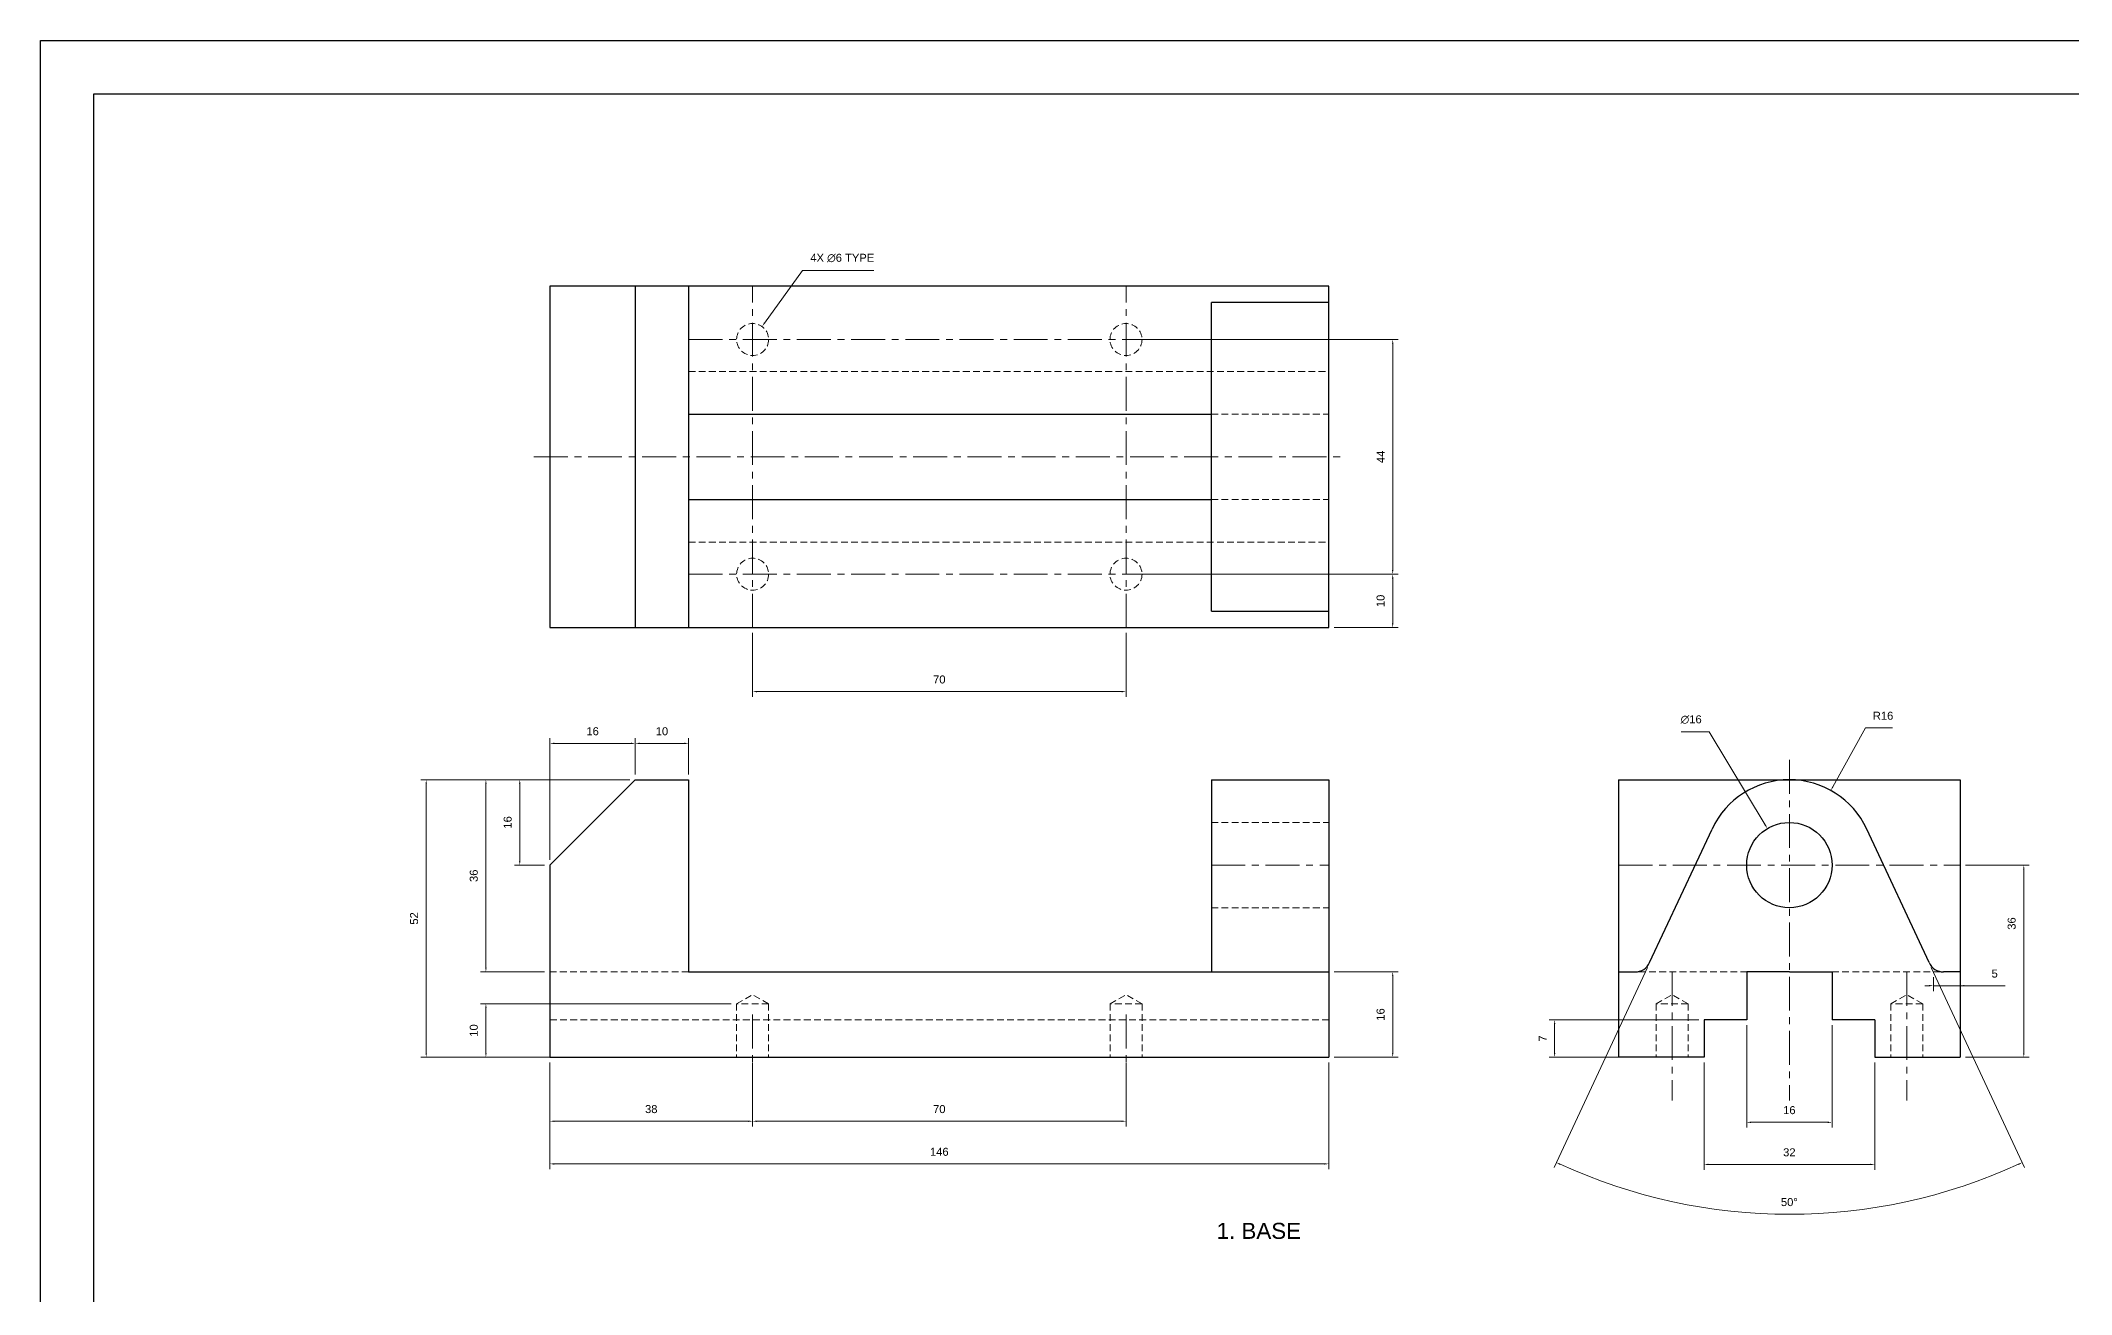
# Model space of a CAD drawing. Header units: millimetres. Extents: x -168 to 552, y -392 to 78.
# Drawn here: x -168.5 to 212.2, y -157 to 78 of the extents above; entities that cross this region are included whole.
import ezdxf

# ---------------------------------------------------------------- set-up
doc = ezdxf.new("R2010")
doc.units = ezdxf.units.MM
doc.linetypes.add('CENTER', pattern=[50.8, 31.75, -6.35, 6.35, -6.35])
doc.linetypes.add('HIDDEN', pattern=[9.525, 6.35, -3.175])
for name, color, linetype, lineweight in [('centerline', 1, 'CENTER', 15), ('dimension line', 3, 'Continuous', 15), ('hidden line', 4, 'HIDDEN', 15)]:
    doc.layers.add(name, color=color, linetype=linetype, lineweight=lineweight)
doc.layers.add('TEXT', color=254, linetype='Continuous')
doc.styles.get("Standard").update_dxf_attribs({"font": 'arial.ttf'})
doc.dimstyles.new('AM_ISO$0', dxfattribs={"dimtxt": 1.5, "dimasz": 0.8, "dimexe": 1, "dimexo": 1, "dimgap": 1.5, "dimtad": 1, "dimtoh": 1, "dimdec": 3, "dimdsep": 46, "dimtxsty": 'Standard', "dimcen": 0, "dimclrd": 256, "dimclre": 256, "dimclrt": 256, "dimadec": 0, "dimazin": 2, "dimtp": 0.1, "dimtm": 0.1, "dimtfac": 0.71, "dimtdec": 3, "dimtmove": 0, "dimatfit": 3, "dimfxl": 1, "dimtfill": 1, "dimlwd": -1, "dimlwe": -1, "dimarcsym": 1})
doc.dimstyles.new('AM_ISO$2', dxfattribs={"dimtxt": 1.5, "dimasz": 0.8, "dimexe": 1, "dimexo": 1, "dimgap": 1.5, "dimtad": 1, "dimtoh": 1, "dimdec": 3, "dimdsep": 46, "dimtxsty": 'Standard', "dimcen": 0, "dimclrd": 256, "dimclre": 256, "dimclrt": 256, "dimadec": 0, "dimazin": 2, "dimtp": 0.1, "dimtm": 0.1, "dimtfac": 0.71, "dimtdec": 3, "dimtmove": 0, "dimatfit": 3, "dimfxl": 1, "dimtfill": 1, "dimlwd": -1, "dimlwe": -1, "dimarcsym": 1})
doc.dimstyles.new('AM_ISO$3', dxfattribs={"dimtxt": 1.5, "dimasz": 0.8, "dimexe": 1, "dimexo": 1, "dimgap": 1.5, "dimtad": 1, "dimtoh": 1, "dimdec": 3, "dimdsep": 46, "dimtxsty": 'Standard', "dimcen": 0, "dimclrd": 256, "dimclre": 256, "dimclrt": 256, "dimadec": 0, "dimazin": 2, "dimtp": 0.1, "dimtm": 0.1, "dimtfac": 0.71, "dimtdec": 3, "dimtofl": 0, "dimtmove": 0, "dimatfit": 0, "dimfxl": 1, "dimtfill": 1, "dimlwd": -1, "dimlwe": -1, "dimarcsym": 1})
doc.dimstyles.new('AM_ISO$4', dxfattribs={"dimtxt": 1.5, "dimasz": 0.8, "dimexe": 1, "dimexo": 1, "dimgap": 1.5, "dimtad": 1, "dimtoh": 1, "dimdec": 3, "dimdsep": 46, "dimtxsty": 'Standard', "dimcen": 0, "dimclrd": 256, "dimclre": 256, "dimclrt": 256, "dimadec": 0, "dimazin": 2, "dimtp": 0.1, "dimtm": 0.1, "dimtfac": 0.71, "dimtdec": 3, "dimtofl": 0, "dimtmove": 0, "dimatfit": 0, "dimfxl": 1, "dimtfill": 1, "dimlwd": -1, "dimlwe": -1, "dimarcsym": 1})

# ---------------------------------------------------------------- blocks, each defined once
blk = doc.blocks.new('*D3')
at = {"layer": 'Defpoints', "color": 0, "transparency": 16777216}
for p in [(-73, -112.52), (73, -112.52), (73, -132.52)]:
    blk.add_point(p, dxfattribs=at)
at = {"layer": 'dimension line', "transparency": 16777216}
for p, q in [((-73, -113.52), (-73, -133.52)), ((73, -113.52), (73, -133.52)), ((-72.2, -132.52), (72.2, -132.52))]:
    blk.add_line(p, q, dxfattribs=at)
for points in [[(-72.2, -132.39), (-72.2, -132.66), (-73, -132.52)], [(72.2, -132.39), (72.2, -132.66), (73, -132.52)]]:
    blk.add_solid(points, dxfattribs=at)
at = {"layer": 'dimension line', "transparency": 16777216, "insert": (0, -130.26), "char_height": 1.5, "attachment_point": 5, "bg_fill": 3, "box_fill_scale": 1.1, "bg_fill_color": 256, "bg_fill_true_color": 13158600, "bg_fill_transparency": 0}
blk.add_mtext('146', dxfattribs=at)
blk = doc.blocks.new('*D4')
at = {"layer": 'Defpoints', "color": 0, "transparency": 16777216}
for p in [(-73, -112.52), (-35, -112.52), (-35, -124.52)]:
    blk.add_point(p, dxfattribs=at)
at = {"layer": 'dimension line', "transparency": 16777216}
for p, q in [((-73, -113.52), (-73, -125.52)), ((-35, -113.52), (-35, -125.52)), ((-72.2, -124.52), (-35.8, -124.52))]:
    blk.add_line(p, q, dxfattribs=at)
for points in [[(-72.2, -124.39), (-72.2, -124.66), (-73, -124.52)], [(-35.8, -124.39), (-35.8, -124.66), (-35, -124.52)]]:
    blk.add_solid(points, dxfattribs=at)
at = {"layer": 'dimension line', "transparency": 16777216, "insert": (-54, -122.26), "char_height": 1.5, "attachment_point": 5, "bg_fill": 3, "box_fill_scale": 1.1, "bg_fill_color": 256, "bg_fill_true_color": 13158600, "bg_fill_transparency": 0}
blk.add_mtext('38', dxfattribs=at)
blk = doc.blocks.new('*D5')
at = {"layer": 'Defpoints', "color": 0, "transparency": 16777216}
for p in [(-35, -112.52), (35, -112.52), (35, -124.52)]:
    blk.add_point(p, dxfattribs=at)
at = {"layer": 'dimension line', "transparency": 16777216}
for p, q in [((-35, -113.52), (-35, -125.52)), ((35, -113.52), (35, -125.52)), ((-34.2, -124.52), (34.2, -124.52))]:
    blk.add_line(p, q, dxfattribs=at)
for points in [[(-34.2, -124.39), (-34.2, -124.66), (-35, -124.52)], [(34.2, -124.39), (34.2, -124.66), (35, -124.52)]]:
    blk.add_solid(points, dxfattribs=at)
at = {"layer": 'dimension line', "transparency": 16777216, "insert": (0, -122.26), "char_height": 1.5, "attachment_point": 5, "bg_fill": 3, "box_fill_scale": 1.1, "bg_fill_color": 256, "bg_fill_true_color": 13158600, "bg_fill_transparency": 0}
blk.add_mtext('70', dxfattribs=at)
blk = doc.blocks.new('*D6')
at = {"layer": 'Defpoints', "color": 0, "transparency": 16777216}
for p in [(-96.2, -60.52), (-57, -60.52), (-73, -112.52)]:
    blk.add_point(p, dxfattribs=at)
at = {"layer": 'dimension line', "transparency": 16777216}
for p, q in [((-58, -60.52), (-97.2, -60.52)), ((-96.2, -111.72), (-96.2, -61.32)), ((-74, -112.52), (-97.2, -112.52))]:
    blk.add_line(p, q, dxfattribs=at)
for points in [[(-96.33, -61.32), (-96.06, -61.32), (-96.2, -60.52)], [(-96.33, -111.72), (-96.06, -111.72), (-96.2, -112.52)]]:
    blk.add_solid(points, dxfattribs=at)
at = {"layer": 'dimension line', "transparency": 16777216, "insert": (-98.46, -86.52), "char_height": 1.5, "attachment_point": 5, "rotation": 90, "bg_fill": 3, "box_fill_scale": 1.1, "bg_fill_color": 256, "bg_fill_true_color": 13158600, "bg_fill_transparency": 0}
blk.add_mtext('52', dxfattribs=at)
blk = doc.blocks.new('*D7')
at = {"layer": 'Defpoints', "color": 0, "transparency": 16777216}
for p in [(-57, -60.52), (-78.65, -76.52), (-73, -76.52)]:
    blk.add_point(p, dxfattribs=at)
at = {"layer": 'dimension line', "transparency": 16777216}
for p, q in [((-58, -60.52), (-79.65, -60.52)), ((-78.65, -61.32), (-78.65, -75.72)), ((-74, -76.52), (-79.65, -76.52))]:
    blk.add_line(p, q, dxfattribs=at)
for points in [[(-78.79, -61.32), (-78.52, -61.32), (-78.65, -60.52)], [(-78.79, -75.72), (-78.52, -75.72), (-78.65, -76.52)]]:
    blk.add_solid(points, dxfattribs=at)
at = {"layer": 'dimension line', "transparency": 16777216, "insert": (-80.92, -68.52), "char_height": 1.5, "attachment_point": 5, "rotation": 90, "bg_fill": 3, "box_fill_scale": 1.1, "bg_fill_color": 256, "bg_fill_true_color": 13158600, "bg_fill_transparency": 0}
blk.add_mtext('16', dxfattribs=at)
blk = doc.blocks.new('*D8')
at = {"layer": 'Defpoints', "color": 0, "transparency": 16777216}
for p in [(-57, -60.52), (-85, -96.52), (-73, -96.52)]:
    blk.add_point(p, dxfattribs=at)
at = {"layer": 'dimension line', "transparency": 16777216}
for p, q in [((-58, -60.52), (-86, -60.52)), ((-85, -61.32), (-85, -95.72)), ((-74, -96.52), (-86, -96.52))]:
    blk.add_line(p, q, dxfattribs=at)
for points in [[(-85.13, -61.32), (-84.87, -61.32), (-85, -60.52)], [(-85.13, -95.72), (-84.87, -95.72), (-85, -96.52)]]:
    blk.add_solid(points, dxfattribs=at)
at = {"layer": 'dimension line', "transparency": 16777216, "insert": (-87.27, -78.52), "char_height": 1.5, "attachment_point": 5, "rotation": 90, "bg_fill": 3, "box_fill_scale": 1.1, "bg_fill_color": 256, "bg_fill_true_color": 13158600, "bg_fill_transparency": 0}
blk.add_mtext('36', dxfattribs=at)
blk = doc.blocks.new('*D9')
at = {"layer": 'Defpoints', "color": 0, "transparency": 16777216}
for p in [(-57, -53.7), (-57, -60.52), (-73, -76.52)]:
    blk.add_point(p, dxfattribs=at)
at = {"layer": 'dimension line', "transparency": 16777216}
for p, q in [((-73, -75.52), (-73, -52.7)), ((-57, -59.52), (-57, -52.7)), ((-72.2, -53.7), (-57.8, -53.7))]:
    blk.add_line(p, q, dxfattribs=at)
for points in [[(-72.2, -53.57), (-72.2, -53.84), (-73, -53.7)], [(-57.8, -53.57), (-57.8, -53.84), (-57, -53.7)]]:
    blk.add_solid(points, dxfattribs=at)
at = {"layer": 'dimension line', "transparency": 16777216, "insert": (-65, -51.44), "char_height": 1.5, "attachment_point": 5, "bg_fill": 3, "box_fill_scale": 1.1, "bg_fill_color": 256, "bg_fill_true_color": 13158600, "bg_fill_transparency": 0}
blk.add_mtext('16', dxfattribs=at)
blk = doc.blocks.new('*D11')
at = {"layer": 'Defpoints', "color": 0, "transparency": 16777216}
for p in [(-57, -53.7), (-57, -60.52), (-47, -60.52)]:
    blk.add_point(p, dxfattribs=at)
at = {"layer": 'dimension line', "transparency": 16777216}
for p, q in [((-57, -59.52), (-57, -52.7)), ((-47, -59.52), (-47, -52.7)), ((-47.8, -53.7), (-56.2, -53.7))]:
    blk.add_line(p, q, dxfattribs=at)
for points in [[(-56.2, -53.57), (-56.2, -53.84), (-57, -53.7)], [(-47.8, -53.57), (-47.8, -53.84), (-47, -53.7)]]:
    blk.add_solid(points, dxfattribs=at)
at = {"layer": 'dimension line', "transparency": 16777216, "insert": (-52, -51.44), "char_height": 1.5, "attachment_point": 5, "bg_fill": 3, "box_fill_scale": 1.1, "bg_fill_color": 256, "bg_fill_true_color": 13158600, "bg_fill_transparency": 0}
blk.add_mtext('10', dxfattribs=at)
blk = doc.blocks.new('*D12')
at = {"layer": 'Defpoints', "color": 0, "transparency": 16777216}
for p in [(-35, -32), (35, -32), (35, -44)]:
    blk.add_point(p, dxfattribs=at)
at = {"layer": 'dimension line', "transparency": 16777216}
for p, q in [((-35, -33), (-35, -45)), ((35, -33), (35, -45)), ((-34.2, -44), (34.2, -44))]:
    blk.add_line(p, q, dxfattribs=at)
for points in [[(-34.2, -43.87), (-34.2, -44.13), (-35, -44)], [(34.2, -43.87), (34.2, -44.13), (35, -44)]]:
    blk.add_solid(points, dxfattribs=at)
at = {"layer": 'dimension line', "transparency": 16777216, "insert": (0, -41.73), "char_height": 1.5, "attachment_point": 5, "bg_fill": 3, "box_fill_scale": 1.1, "bg_fill_color": 256, "bg_fill_true_color": 13158600, "bg_fill_transparency": 0}
blk.add_mtext('70', dxfattribs=at)
blk = doc.blocks.new('*D13')
at = {"layer": 'Defpoints', "color": 0, "transparency": 16777216}
for p in [(143.36, -112.52), (175.36, -112.52), (175.36, -132.62)]:
    blk.add_point(p, dxfattribs=at)
at = {"layer": 'dimension line', "transparency": 16777216}
for p, q in [((143.36, -113.52), (143.36, -133.62)), ((175.36, -113.52), (175.36, -133.62)), ((144.16, -132.62), (174.56, -132.62))]:
    blk.add_line(p, q, dxfattribs=at)
for points in [[(144.16, -132.49), (144.16, -132.76), (143.36, -132.62)], [(174.56, -132.49), (174.56, -132.76), (175.36, -132.62)]]:
    blk.add_solid(points, dxfattribs=at)
at = {"layer": 'dimension line', "transparency": 16777216, "insert": (159.36, -130.36), "char_height": 1.5, "attachment_point": 5, "bg_fill": 3, "box_fill_scale": 1.1, "bg_fill_color": 256, "bg_fill_true_color": 13158600, "bg_fill_transparency": 0}
blk.add_mtext('32', dxfattribs=at)
blk = doc.blocks.new('*D14')
at = {"layer": 'Defpoints', "color": 0, "transparency": 16777216}
for p in [(151.36, -105.52), (167.36, -105.52), (167.36, -124.73)]:
    blk.add_point(p, dxfattribs=at)
at = {"layer": 'dimension line', "transparency": 16777216}
for p, q in [((151.36, -106.52), (151.36, -125.73)), ((167.36, -106.52), (167.36, -125.73)), ((152.16, -124.73), (166.56, -124.73))]:
    blk.add_line(p, q, dxfattribs=at)
for points in [[(152.16, -124.6), (152.16, -124.86), (151.36, -124.73)], [(166.56, -124.6), (166.56, -124.86), (167.36, -124.73)]]:
    blk.add_solid(points, dxfattribs=at)
at = {"layer": 'dimension line', "transparency": 16777216, "insert": (159.36, -122.46), "char_height": 1.5, "attachment_point": 5, "bg_fill": 3, "box_fill_scale": 1.1, "bg_fill_color": 256, "bg_fill_true_color": 13158600, "bg_fill_transparency": 0}
blk.add_mtext('16', dxfattribs=at)
blk = doc.blocks.new('*D15')
at = {"layer": 'Defpoints', "color": 0, "transparency": 16777216}
for p in [(143.36, -105.52), (115.36, -112.52), (143.36, -112.52)]:
    blk.add_point(p, dxfattribs=at)
at = {"layer": 'dimension line', "transparency": 16777216}
for p, q in [((142.36, -105.52), (114.36, -105.52)), ((115.36, -106.32), (115.36, -111.72)), ((142.36, -112.52), (114.36, -112.52))]:
    blk.add_line(p, q, dxfattribs=at)
for points in [[(115.23, -106.32), (115.49, -106.32), (115.36, -105.52)], [(115.23, -111.72), (115.49, -111.72), (115.36, -112.52)]]:
    blk.add_solid(points, dxfattribs=at)
at = {"layer": 'dimension line', "transparency": 16777216, "insert": (113.11, -109.02), "char_height": 1.5, "attachment_point": 5, "rotation": 90, "bg_fill": 3, "box_fill_scale": 1.1, "bg_fill_color": 256, "bg_fill_true_color": 13158600, "bg_fill_transparency": 0}
blk.add_mtext('7', dxfattribs=at)
blk = doc.blocks.new('*D16')
at = {"layer": 'Defpoints', "color": 0, "transparency": 16777216}
for p in [(73, -96.52), (85, -96.52), (73, -112.52)]:
    blk.add_point(p, dxfattribs=at)
at = {"layer": 'dimension line', "transparency": 16777216}
for p, q in [((74, -96.52), (86, -96.52)), ((85, -111.72), (85, -97.32)), ((74, -112.52), (86, -112.52))]:
    blk.add_line(p, q, dxfattribs=at)
for points in [[(84.87, -97.32), (85.13, -97.32), (85, -96.52)], [(84.87, -111.72), (85.13, -111.72), (85, -112.52)]]:
    blk.add_solid(points, dxfattribs=at)
at = {"layer": 'dimension line', "transparency": 16777216, "insert": (82.73, -104.52), "char_height": 1.5, "attachment_point": 5, "rotation": 90, "bg_fill": 3, "box_fill_scale": 1.1, "bg_fill_color": 256, "bg_fill_true_color": 13158600, "bg_fill_transparency": 0}
blk.add_mtext('16', dxfattribs=at)
blk = doc.blocks.new('*D17')
at = {"layer": 'Defpoints', "color": 0, "transparency": 16777216}
for p in [(51, -22), (85, -22), (73, -32)]:
    blk.add_point(p, dxfattribs=at)
at = {"layer": 'dimension line', "transparency": 16777216}
for p, q in [((52, -22), (86, -22)), ((85, -31.2), (85, -22.8)), ((74, -32), (86, -32))]:
    blk.add_line(p, q, dxfattribs=at)
for points in [[(84.87, -22.8), (85.13, -22.8), (85, -22)], [(84.87, -31.2), (85.13, -31.2), (85, -32)]]:
    blk.add_solid(points, dxfattribs=at)
at = {"layer": 'dimension line', "transparency": 16777216, "insert": (82.73, -27), "char_height": 1.5, "attachment_point": 5, "rotation": 90, "bg_fill": 3, "box_fill_scale": 1.1, "bg_fill_color": 256, "bg_fill_true_color": 13158600, "bg_fill_transparency": 0}
blk.add_mtext('10', dxfattribs=at)
blk = doc.blocks.new('*D18')
at = {"layer": 'Defpoints', "color": 0, "transparency": 16777216}
for p in [(35, 22), (85, 22), (35, -22)]:
    blk.add_point(p, dxfattribs=at)
at = {"layer": 'dimension line', "transparency": 16777216}
for p, q in [((36, 22), (86, 22)), ((85, -21.2), (85, 21.2)), ((36, -22), (86, -22))]:
    blk.add_line(p, q, dxfattribs=at)
for points in [[(84.87, 21.2), (85.13, 21.2), (85, 22)], [(84.87, -21.2), (85.13, -21.2), (85, -22)]]:
    blk.add_solid(points, dxfattribs=at)
at = {"layer": 'dimension line', "transparency": 16777216, "insert": (82.75, 0), "char_height": 1.5, "attachment_point": 5, "rotation": 90, "bg_fill": 3, "box_fill_scale": 1.1, "bg_fill_color": 256, "bg_fill_true_color": 13158600, "bg_fill_transparency": 0}
blk.add_mtext('44', dxfattribs=at)
blk = doc.blocks.new('*D19')
at = {"layer": 'Defpoints', "color": 0, "transparency": 16777216}
for p in [(191.36, -76.52), (203.31, -76.52), (191.36, -112.52)]:
    blk.add_point(p, dxfattribs=at)
at = {"layer": 'dimension line', "transparency": 16777216}
for p, q in [((192.36, -76.52), (204.31, -76.52)), ((203.31, -111.72), (203.31, -77.32)), ((192.36, -112.52), (204.31, -112.52))]:
    blk.add_line(p, q, dxfattribs=at)
for points in [[(203.18, -77.32), (203.44, -77.32), (203.31, -76.52)], [(203.18, -111.72), (203.44, -111.72), (203.31, -112.52)]]:
    blk.add_solid(points, dxfattribs=at)
at = {"layer": 'dimension line', "transparency": 16777216, "insert": (201.04, -87.47), "char_height": 1.5, "attachment_point": 5, "rotation": 90, "bg_fill": 3, "box_fill_scale": 1.1, "bg_fill_color": 256, "bg_fill_true_color": 13158600, "bg_fill_transparency": 0}
blk.add_mtext('36', dxfattribs=at)
blk = doc.blocks.new('*D20')
at = {"layer": 'Defpoints', "color": 0, "transparency": 16777216}
for p in [(155.24, -69.67), (163.48, -83.38)]:
    blk.add_point(p, dxfattribs=at)
at = {"layer": 'dimension line', "transparency": 16777216}
for p, q in [((144.34, -51.54), (139.06, -51.54)), ((154.82, -68.98), (144.34, -51.54))]:
    blk.add_line(p, q, dxfattribs=at)
blk.add_solid([(154.94, -68.91), (154.71, -69.05), (155.24, -69.67)], dxfattribs=at)
at = {"layer": 'dimension line', "transparency": 16777216, "insert": (140.95, -49.24), "char_height": 1.5, "attachment_point": 5, "bg_fill": 3, "box_fill_scale": 1.1, "bg_fill_color": 256, "bg_fill_true_color": 13158600, "bg_fill_transparency": 0}
blk.add_mtext('∅16', dxfattribs=at)
blk = doc.blocks.new('*D21')
at = {"layer": 'Defpoints', "color": 0, "transparency": 16777216}
for p in [(167.13, -62.54), (159.36, -76.52)]:
    blk.add_point(p, dxfattribs=at)
at = {"layer": 'dimension line', "transparency": 16777216}
for p, q in [((167.51, -61.84), (173.64, -50.8)), ((173.64, -50.8), (178.72, -50.8))]:
    blk.add_line(p, q, dxfattribs=at)
blk.add_solid([(167.4, -61.77), (167.63, -61.9), (167.13, -62.54)], dxfattribs=at)
at = {"layer": 'dimension line', "transparency": 16777216, "insert": (176.93, -48.53), "char_height": 1.5, "attachment_point": 5, "bg_fill": 3, "box_fill_scale": 1.1, "bg_fill_color": 256, "bg_fill_true_color": 13158600, "bg_fill_transparency": 0}
blk.add_mtext('R16', dxfattribs=at)
blk = doc.blocks.new('*D22')
at = {"layer": 'Defpoints', "color": 0, "transparency": 16777216}
for p in [(-33.24, 24.43), (-36.76, 19.57)]:
    blk.add_point(p, dxfattribs=at)
at = {"layer": 'dimension line', "transparency": 16777216}
for p, q in [((-32.77, 25.08), (-25.62, 34.96)), ((-25.62, 34.96), (-12.26, 34.96))]:
    blk.add_line(p, q, dxfattribs=at)
blk.add_solid([(-32.88, 25.16), (-32.66, 25), (-33.24, 24.43)], dxfattribs=at)
at = {"layer": 'dimension line', "transparency": 16777216, "insert": (-18.19, 37.27), "char_height": 1.5, "attachment_point": 5, "bg_fill": 3, "box_fill_scale": 1.1, "bg_fill_color": 256, "bg_fill_true_color": 13158600, "bg_fill_transparency": 0}
blk.add_mtext('4X ∅6 TYPE', dxfattribs=at)
blk = doc.blocks.new('*D23')
at = {"layer": 'Defpoints', "color": 0, "transparency": 16777216}
for p in [(144.86, -69.75), (173.86, -69.75), (133.17, -94.79), (185.55, -94.79), (144.38, -140.87)]:
    blk.add_point(p, dxfattribs=at)
at = {"layer": 'dimension line', "transparency": 16777216}
for p, q in [((132.74, -95.7), (115.25, -133.17)), ((185.97, -95.7), (203.47, -133.17))]:
    blk.add_line(p, q, dxfattribs=at)
blk.add_arc((159.36, -38.71), 103.25, 245.4092, 294.5908, dxfattribs=at)
for points in [[(116.34, -132.72), (116.45, -132.47), (115.67, -132.26)], [(202.27, -132.47), (202.38, -132.72), (203.05, -132.26)]]:
    blk.add_solid(points, dxfattribs=at)
at = {"layer": 'dimension line', "transparency": 16777216, "insert": (159.36, -139.69), "char_height": 1.5, "attachment_point": 5, "bg_fill": 3, "box_fill_scale": 1.1, "bg_fill_color": 256, "bg_fill_true_color": 13158600, "bg_fill_transparency": 0}
blk.add_mtext('50°', dxfattribs=at)
blk = doc.blocks.new('*D24')
at = {"layer": 'Defpoints', "color": 0, "transparency": 16777216}
for p in [(186.36, -96.52), (191.36, -96.52), (186.36, -99.12)]:
    blk.add_point(p, dxfattribs=at)
at = {"layer": 'dimension line', "transparency": 16777216}
for p, q in [((186.36, -97.52), (186.36, -100.12)), ((191.36, -97.52), (191.36, -100.12)), ((185.56, -99.12), (184.76, -99.12)), ((186.36, -99.12), (187.16, -99.12)), ((187.16, -99.12), (190.56, -99.12)), ((191.36, -99.12), (190.56, -99.12)), ((191.36, -99.12), (199.85, -99.12)), ((192.16, -99.12), (192.96, -99.12))]:
    blk.add_line(p, q, dxfattribs=at)
for points in [[(185.56, -98.99), (185.56, -99.25), (186.36, -99.12)], [(192.16, -98.99), (192.16, -99.25), (191.36, -99.12)]]:
    blk.add_solid(points, dxfattribs=at)
at = {"layer": 'dimension line', "transparency": 16777216, "insert": (197.85, -96.86), "char_height": 1.5, "attachment_point": 5, "bg_fill": 3, "box_fill_scale": 1.1, "bg_fill_color": 256, "bg_fill_true_color": 13158600, "bg_fill_transparency": 0}
blk.add_mtext('5', dxfattribs=at)
blk = doc.blocks.new('*D37')
at = {"layer": 'Defpoints', "color": 0, "transparency": 16777216}
for p in [(-85, -102.52), (-38, -102.52), (-38, -112.52)]:
    blk.add_point(p, dxfattribs=at)
at = {"layer": 'dimension line', "transparency": 16777216}
for p, q in [((-39, -102.52), (-86, -102.52)), ((-85, -111.72), (-85, -103.32)), ((-39, -112.52), (-86, -112.52))]:
    blk.add_line(p, q, dxfattribs=at)
for points in [[(-85.13, -103.32), (-84.87, -103.32), (-85, -102.52)], [(-85.13, -111.72), (-84.87, -111.72), (-85, -112.52)]]:
    blk.add_solid(points, dxfattribs=at)
at = {"layer": 'dimension line', "transparency": 16777216, "insert": (-87.27, -107.52), "char_height": 1.5, "attachment_point": 5, "rotation": 90, "bg_fill": 3, "box_fill_scale": 1.1, "bg_fill_color": 256, "bg_fill_true_color": 13158600, "bg_fill_transparency": 0}
blk.add_mtext('10', dxfattribs=at)

msp = doc.modelspace()

# ---------------------------------------------------------------- linework, layer by layer
for p, q in [((73, 32), (-73, 32)), ((-73, 32), (-73, -32)), ((-57, 32), (-57, -32)), ((-47, 32), (-47, -32)), ((73, -32), (73, 32)), ((51, -28.91), (51, 28.91)), ((73, 28.91), (51, 28.91)), ((51, -28.91), (73, -28.91)), ((-73, -32), (73, -32)), ((-57, -60.5243), (-73, -76.5243)), ((-57, -60.5243), (-47, -60.5243)), ((-47, -60.5243), (-47, -96.5243)), ((51, -60.5243), (51, -96.5243)), ((51, -60.5243), (73, -60.5243)), ((73, -60.5243), (73, -112.5243)), ((127.3595, -60.5243), (127.3595, -112.5243)), ((127.3595, -60.5243), (191.3595, -60.5243)), ((191.3595, -60.5243), (191.3595, -112.5243)), ((133.1677, -94.7938), (144.8627, -69.7536)), ((185.5513, -94.7938), (173.8563, -69.7536)), ((-73, -76.5243), (-73, -112.5243)), ((-47, -96.5243), (73, -96.5243)), ((127.3595, -96.5243), (130.4496, -96.5243)), ((159.3595, -96.5243), (151.3595, -96.5243)), ((151.3595, -96.5243), (151.3595, -105.5243)), ((159.3595, -96.5243), (167.3595, -96.5243)), ((167.3595, -96.5243), (167.3595, -105.5243)), ((191.3595, -96.5243), (188.2694, -96.5243)), ((191.3595, -96.5243), (188.2694, -96.5243)), ((143.3595, -105.5243), (143.3595, -112.5243)), ((151.3595, -105.5243), (143.3595, -105.5243)), ((175.3595, -105.5243), (167.3595, -105.5243)), ((175.3595, -105.5243), (175.3595, -112.5243)), ((-73, -112.5243), (73, -112.5243)), ((143.3595, -112.5243), (127.3595, -112.5243)), ((175.3595, -112.5243), (191.3595, -112.5243))]:
    msp.add_line(p, q)
at = {"ltscale": 0.2}
for p, q in [((-47, 8), (51, 8)), ((-47, -8), (51, -8))]:
    msp.add_line(p, q, dxfattribs=at)
msp.add_circle((159.3595, -76.5243), 8)
for centre, radius, start, end in [((159.3595, -76.5243), 16, 25.034804, 154.965196), ((130.4496, -93.5243), 3, 270, 334.965196), ((188.2694, -93.5243), 3, 205.034804, 270)]:
    msp.add_arc(centre, radius, start, end)
at = {"layer": 'centerline', "ltscale": 0.2}
for p, q in [((-35, -32), (-35, 32)), ((35, -32), (35, 32)), ((-47, 22), (51, 22)), ((-76, 0), (76, 0)), ((-47, -22), (51, -22)), ((159.3595, -56.7906), (159.3595, -120.6239)), ((51, -76.5243), (73, -76.5243)), ((127.3595, -76.5243), (191.3595, -76.5243)), ((137.3595, -96.5243), (137.3595, -120.6239)), ((181.3595, -96.5243), (181.3595, -120.6239)), ((-35, -104.5243), (-35, -120.5243)), ((35, -104.5243), (35, -120.5243))]:
    msp.add_line(p, q, dxfattribs=at)
at = {"layer": 'hidden line', "ltscale": 0.2}
for p, q in [((-47, 16), (73, 16)), ((51, 8), (73, 8)), ((51, -8), (73, -8)), ((-47, -16), (73, -16)), ((51, -68.5243), (73, -68.5243)), ((51, -84.5243), (73, -84.5243)), ((-47, -96.5243), (-73, -96.5243)), ((127.3595, -96.5243), (191.3595, -96.5243)), ((-38, -102.5243), (-35, -100.7922)), ((-38, -102.5243), (-38, -112.5243)), ((-32, -102.5243), (-38, -102.5243)), ((-32, -102.5243), (-35, -100.7922)), ((-32, -102.5243), (-32, -112.5243)), ((32, -102.5243), (35, -100.7922)), ((32, -102.5243), (32, -112.5243)), ((38, -102.5243), (32, -102.5243)), ((38, -102.5243), (35, -100.7922)), ((38, -102.5243), (38, -112.5243)), ((134.3595, -102.5243), (137.3595, -100.7922)), ((134.3595, -102.5243), (134.3595, -112.5243)), ((140.3595, -102.5243), (134.3595, -102.5243)), ((140.3595, -102.5243), (137.3595, -100.7922)), ((140.3595, -102.5243), (140.3595, -112.5243)), ((178.3595, -102.5243), (181.3595, -100.7922)), ((178.3595, -102.5243), (178.3595, -112.5243)), ((184.3595, -102.5243), (178.3595, -102.5243)), ((184.3595, -102.5243), (181.3595, -100.7922)), ((184.3595, -102.5243), (184.3595, -112.5243)), ((-73, -105.5243), (73, -105.5243))]:
    msp.add_line(p, q, dxfattribs=at)
for centre in [(-35, 22), (35, 22), (-35, -22), (35, -22)]:
    msp.add_circle(centre, 3, dxfattribs=at)

# ---------------------------------------------------------------- texts
at = {"layer": 'TEXT', "insert": (51.9854, -143.5739), "char_height": 3, "attachment_point": 1}
msp.add_mtext_dynamic_manual_height_columns('1. BASE', width=31.69699, gutter_width=12.5, heights=[0], dxfattribs=at)

# ---------------------------------------------------------------- next in the draw order: dimensions: what is measured, and where the dimension line sits
at = {"layer": 'dimension line'}
dim = msp.add_diameter_dim_2p(p1=(-36.7589, 19.5697), p2=(-33.2411, 24.4303), text='4X <> TYPE', dimstyle='AM_ISO$3', dxfattribs=at)
dim.commit()
dim.dimension.update_dxf_attribs({"geometry": '*D22', "text_midpoint": (-18.1922, 34.9594), "dimtype": 163})
dim = msp.add_linear_dim(base=(85, -22), p1=(73, -32), p2=(51, -22), angle=90, dimstyle='AM_ISO$0', dxfattribs=at)
dim.commit()
dim.dimension.update_dxf_attribs({"geometry": '*D17', "text_midpoint": (82.7341, -27)})
for base, p1, p2, picture, middle in [((35, -44), (-35, -32), (35, -32), '*D12', (0, -41.7341)), ((175.3595, -132.6239), (143.3595, -112.5243), (175.3595, -112.5243), '*D13', (159.3595, -130.3575))]:
    dim = msp.add_linear_dim(base=base, p1=p1, p2=p2, dimstyle='AM_ISO$0', dxfattribs=at)
    dim.commit()
    dim.dimension.update_dxf_attribs({"geometry": picture, "text_midpoint": middle})
dim = msp.add_diameter_dim_2p(p1=(163.4818, -83.3804), p2=(155.2372, -69.6681), dimstyle='AM_ISO$3', dxfattribs=at)
dim.commit()
dim.dimension.update_dxf_attribs({"geometry": '*D20', "text_midpoint": (140.9506, -51.5449), "dimtype": 163})
dim = msp.add_linear_dim(base=(203.3086, -76.5243), p1=(191.3595, -112.5243), p2=(191.3595, -76.5243), angle=90, dimstyle='AM_ISO$0', dxfattribs=at)
dim.commit()
dim.dimension.update_dxf_attribs({"geometry": '*D19', "text_midpoint": (203.3086, -87.4726), "dimtype": 160})
dim = msp.add_linear_dim(base=(73, -132.5243), p1=(-73, -112.5243), p2=(73, -112.5243), dimstyle='AM_ISO$0', override={"dimpost": ''}, dxfattribs=at)
dim.commit()
dim.dimension.update_dxf_attribs({"geometry": '*D3', "text_midpoint": (0, -130.2584)})

# ---------------------------------------------------------------- next in the draw order: dimensions: what is measured, and where the dimension line sits
for base, p1, p2, picture, middle in [((85, 22), (35, -22), (35, 22), '*D18', (82.75, 0)), ((85, -96.5243), (73, -112.5243), (73, -96.5243), '*D16', (82.7341, -104.5243)), ((115.3595, -112.5243), (143.3595, -105.5243), (143.3595, -112.5243), '*D15', (113.1095, -109.0243))]:
    dim = msp.add_linear_dim(base=base, p1=p1, p2=p2, angle=90, dimstyle='AM_ISO$0', dxfattribs=at)
    dim.commit()
    dim.dimension.update_dxf_attribs({"geometry": picture, "text_midpoint": middle})
dim = msp.add_radius_dim(center=(159.3595, -76.5243), mpoint=(167.1256, -62.5354), dimstyle='AM_ISO$4', dxfattribs=at)
dim.commit()
dim.dimension.update_dxf_attribs({"geometry": '*D21', "text_midpoint": (176.9325, -50.7996), "dimtype": 164})
for base, p1, p2, picture, middle in [((167.3595, -124.7305), (151.3595, -105.5243), (167.3595, -105.5243), '*D14', (159.3595, -122.4646)), ((-35, -124.5243), (-73, -112.5243), (-35, -112.5243), '*D4', (-54, -122.2579))]:
    dim = msp.add_linear_dim(base=base, p1=p1, p2=p2, dimstyle='AM_ISO$0', dxfattribs=at)
    dim.commit()
    dim.dimension.update_dxf_attribs({"geometry": picture, "text_midpoint": middle})

# ---------------------------------------------------------------- next in the draw order: dimensions: what is measured, and where the dimension line sits
dim = msp.add_linear_dim(base=(-96.1981, -60.5243), p1=(-73, -112.5243), p2=(-57, -60.5243), angle=90, dimstyle='AM_ISO$0', dxfattribs=at)
dim.commit()
dim.dimension.update_dxf_attribs({"geometry": '*D6', "text_midpoint": (-98.4639, -86.5243)})
dim = msp.add_angular_dim_2l(base=(144.3752, -140.8666), line1=((133.1677, -94.7938), (144.8627, -69.7536)), line2=((185.5513, -94.7938), (173.8563, -69.7536)), dimstyle='AM_ISO$2', override={"dimpost": ''}, dxfattribs=at)
dim.commit()
dim.dimension.update_dxf_attribs({"geometry": '*D23', "text_midpoint": (159.3595, -139.6939)})
dim = msp.add_linear_dim(base=(35, -124.5243), p1=(-35, -112.5243), p2=(35, -112.5243), dimstyle='AM_ISO$0', dxfattribs=at)
dim.commit()
dim.dimension.update_dxf_attribs({"geometry": '*D5', "text_midpoint": (0, -122.2584)})

# ---------------------------------------------------------------- next in the draw order: dimensions: what is measured, and where the dimension line sits
for base, p1, p2, picture, middle in [((-78.6541, -76.5243), (-57, -60.5243), (-73, -76.5243), '*D7', (-80.92, -68.5243)), ((-85, -102.5243), (-38, -112.5243), (-38, -102.5243), '*D37', (-87.2659, -107.5243))]:
    dim = msp.add_linear_dim(base=base, p1=p1, p2=p2, angle=90, dimstyle='AM_ISO$0', dxfattribs=at)
    dim.commit()
    dim.dimension.update_dxf_attribs({"geometry": picture, "text_midpoint": middle})
dim = msp.add_linear_dim(base=(186.3595, -99.1185), p1=(191.3595, -96.5243), p2=(186.3595, -96.5243), dimstyle='AM_ISO$0', dxfattribs=at)
dim.commit()
dim.dimension.update_dxf_attribs({"geometry": '*D24', "text_midpoint": (197.854, -99.1185), "dimtype": 160})

# ---------------------------------------------------------------- next in the draw order: dimensions: what is measured, and where the dimension line sits
dim = msp.add_linear_dim(base=(-85, -96.5243), p1=(-57, -60.5243), p2=(-73, -96.5243), angle=90, dimstyle='AM_ISO$0', dxfattribs=at)
dim.commit()
dim.dimension.update_dxf_attribs({"geometry": '*D8', "text_midpoint": (-87.2664, -78.5243)})

# ---------------------------------------------------------------- next in the draw order: dimensions: what is measured, and where the dimension line sits
dim = msp.add_linear_dim(base=(-57, -53.702), p1=(-73, -76.5243), p2=(-57, -60.5243), dimstyle='AM_ISO$0', dxfattribs=at)
dim.commit()
dim.dimension.update_dxf_attribs({"geometry": '*D9', "text_midpoint": (-65, -51.4362)})

# ---------------------------------------------------------------- next in the draw order: dimensions: what is measured, and where the dimension line sits
dim = msp.add_linear_dim(base=(-57, -53.702), p1=(-47, -60.5243), p2=(-57, -60.5243), dimstyle='AM_ISO$0', dxfattribs=at)
dim.commit()
dim.dimension.update_dxf_attribs({"geometry": '*D11', "text_midpoint": (-52, -51.4362)})

# ---------------------------------------------------------------- next in the draw order: linework, layer by layer
for points in [[(-168.4816, 78.0199), (551.5184, 78.0199), (551.5184, -391.9801), (-168.4816, -391.9801)], [(-158.4816, 68.0199), (541.5184, 68.0199), (541.5184, -381.9801), (-158.4816, -381.9801)]]:
    msp.add_lwpolyline(points, close=True)

doc.saveas('drawing.dxf')
